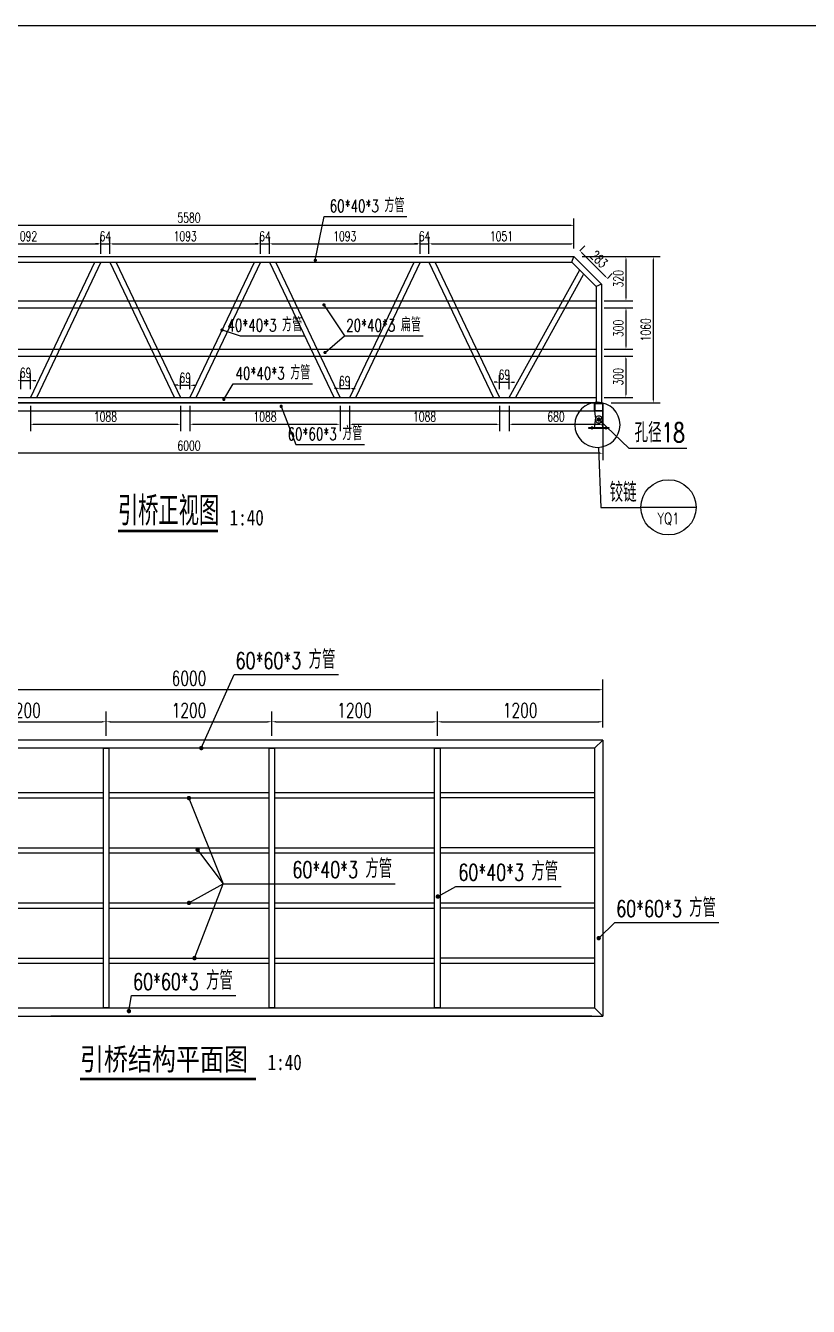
# Model space of a CAD drawing. Header units: millimetres. Extents: x -1003406 to 3312184, y 81337 to 716393.
# Drawn here: x 1119697 to 1125369, y 439920 to 449201 of the extents above; entities that cross this region are included whole.
import ezdxf
from ezdxf.enums import TextEntityAlignment as Align

# ---------------------------------------------------------------- set-up
doc = ezdxf.new("R2010")
doc.units = ezdxf.units.MM
doc.header["$LTSCALE"] = 10
doc.linetypes.add('CENTER2', pattern=[28.575, 19.05, -3.175, 3.175, -3.175])
doc.layers.get('0').update_dxf_attribs({"linetype": 'CONTINUOUS'})
doc.layers.get('Defpoints').update_dxf_attribs({"linetype": 'CONTINUOUS'})
for name, color, linetype in [('DIM_IDEN', 3, 'CONTINUOUS'), ('DIM_LEAD', 3, 'CONTINUOUS'), ('DIM_SYMB', 3, 'CONTINUOUS'), ('PKNG-SIGN', 7, 'CONTINUOUS'), ('PUB_TEXT', 7, 'CONTINUOUS')]:
    doc.layers.add(name, color=color, linetype=linetype)
doc.styles.add('-宋体', font='', dxfattribs={"width": 0.8})
doc.styles.add('_TCH_DIM', font='SIMPLEX', dxfattribs={"bigfont": 'GBCBIG'})
doc.styles.add('_TCH_LABEL', font='COMPLEX', dxfattribs={"bigfont": 'GBCBIG'})
doc.styles.get("Standard").update_dxf_attribs({"font": 'simplex.shx', "width": 0.7, "bigfont": 'hztxt.shx'})
doc.styles.add('STANDARD_T3', font='simplex.shx', dxfattribs={"width": 0.7, "bigfont": 'gbcbig.shx'})
doc.styles.get('-宋体').set_extended_font_data('SimSun')
doc.dimstyles.new('W&&20', dxfattribs={"dimtxt": 70, "dimasz": 20, "dimexe": 50, "dimexo": 60, "dimgap": 20, "dimtad": 1, "dimdec": 0, "dimzin": 0, "dimdsep": 46, "dimtxsty": 'STANDARD_T3', "dimcen": 0.09, "dimclrd": 1, "dimclre": 1, "dimclrt": 7, "dimazin": 2, "dimtfac": 1, "dimtdec": 0, "dimtix": 1, "dimtmove": 2, "dimatfit": 3, "dimfxl": 100, "dimtolj": 1, "dimtzin": 0, "dimarcsym": 0})
doc.dimstyles.new('W&&30', dxfattribs={"dimtxt": 105, "dimasz": 30, "dimexe": 75, "dimexo": 90, "dimgap": 30, "dimtad": 1, "dimdec": 0, "dimzin": 0, "dimdsep": 46, "dimtxsty": 'STANDARD_T3', "dimcen": 0.09, "dimclrd": 1, "dimclre": 1, "dimclrt": 7, "dimazin": 2, "dimtfac": 1, "dimtdec": 0, "dimtix": 1, "dimtmove": 2, "dimatfit": 3, "dimfxl": 100, "dimtolj": 1, "dimtzin": 0, "dimarcsym": 0})

# ---------------------------------------------------------------- blocks, each defined once
blk = doc.blocks.new('*D126')
at = {"color": 1, "lineweight": -2, "transparency": 16777216}
for p, q in [((1117880.5, 444114), (1117880.5, 444463.3)), ((1123880.5, 444114), (1123880.5, 444463.3)), ((1123850.5, 444388.3), (1117910.5, 444388.3))]:
    blk.add_line(p, q, dxfattribs=at)
at = {"color": 1, "transparency": 16777216}
for points in [[(1117910.5, 444393.3), (1117910.5, 444383.3), (1117880.5, 444388.3)], [(1123850.5, 444393.3), (1123850.5, 444383.3), (1123880.5, 444388.3)]]:
    blk.add_solid(points, dxfattribs=at)
at = {"layer": 'Defpoints', "color": 0, "transparency": 16777216}
for p in [(1117880.5, 444388.3), (1117880.5, 444024), (1123880.5, 444024)]:
    blk.add_point(p, dxfattribs=at)
at = {"color": 7, "transparency": 16777216, "insert": (1120880.5, 444470.8), "char_height": 105, "attachment_point": 5, "style": 'STANDARD_T3'}
blk.add_mtext('\\A1;6000', dxfattribs=at)
blk = doc.blocks.new('*U35')
blk.add_lwpolyline([(-20, 940), (20, 940), (20, -940), (-20, -940)], close=True)
blk = doc.blocks.new('*U36')
at = {"color": 0, "linetype": 'ByBlock', "lineweight": -2, "transparency": 16777216}
for p in [(0, 0), (1200, 0), (2400, 0), (3600, 0)]:
    blk.add_blockref('*U35', p, dxfattribs=at)
blk = doc.blocks.new('*D102')
at = {"color": 1, "lineweight": -2, "transparency": 16777216}
for p, q in [((1123712.9, 447568.9), (1123748.5, 447604.6)), ((1123899, 447383.4), (1123727.3, 447555.1)), ((1123912.9, 447368.9), (1123948.5, 447404.6))]:
    blk.add_line(p, q, dxfattribs=at)
at = {"color": 1, "transparency": 16777216}
for points in [[(1123729.7, 447557.4), (1123725, 447552.7), (1123713.2, 447569.2)], [(1123901.4, 447385.7), (1123896.7, 447381), (1123913.2, 447369.2)]]:
    blk.add_solid(points, dxfattribs=at)
at = {"layer": 'Defpoints', "color": 0, "transparency": 16777216}
for p in [(1123670.5, 447526.5), (1123713.2, 447569.2), (1123870.5, 447326.5)]:
    blk.add_point(p, dxfattribs=at)
at = {"color": 7, "transparency": 16777216, "insert": (1123852.1, 447508.1), "char_height": 70, "attachment_point": 5, "rotation": 315, "style": 'STANDARD_T3'}
blk.add_mtext('\\A1;283', dxfattribs=at)
blk = doc.blocks.new('*D54')
at = {"color": 1, "lineweight": -2, "transparency": 16777216}
for p, q in [((1118090.5, 447586.5), (1118090.5, 447803.5)), ((1123670.5, 447586.5), (1123670.5, 447803.5)), ((1118110.5, 447753.5), (1123650.5, 447753.5))]:
    blk.add_line(p, q, dxfattribs=at)
at = {"color": 1, "transparency": 16777216}
for points in [[(1118110.5, 447756.8), (1118110.5, 447750.2), (1118090.5, 447753.5)], [(1123650.5, 447756.8), (1123650.5, 447750.2), (1123670.5, 447753.5)]]:
    blk.add_solid(points, dxfattribs=at)
at = {"layer": 'Defpoints', "color": 0, "transparency": 16777216}
for p in [(1123670.5, 447753.5), (1118090.5, 447526.5), (1123670.5, 447526.5)]:
    blk.add_point(p, dxfattribs=at)
at = {"color": 7, "transparency": 16777216, "insert": (1120880.5, 447808.5), "char_height": 70, "attachment_point": 5, "style": 'STANDARD_T3'}
blk.add_mtext('\\A1;5580', dxfattribs=at)
blk = doc.blocks.new('*D57')
at = {"color": 1, "lineweight": -2, "transparency": 16777216}
for p, q in [((1123730.5, 447526.5), (1124097.3, 447526.5)), ((1124047.3, 447506.5), (1124047.3, 447226.5)), ((1123890.5, 447206.5), (1124097.3, 447206.5))]:
    blk.add_line(p, q, dxfattribs=at)
at = {"color": 1, "transparency": 16777216}
for points in [[(1124044, 447506.5), (1124050.7, 447506.5), (1124047.3, 447526.5)], [(1124044, 447226.5), (1124050.7, 447226.5), (1124047.3, 447206.5)]]:
    blk.add_solid(points, dxfattribs=at)
at = {"layer": 'Defpoints', "color": 0, "transparency": 16777216}
for p in [(1123670.5, 447526.5), (1123830.5, 447206.5), (1124047.3, 447206.5)]:
    blk.add_point(p, dxfattribs=at)
at = {"color": 7, "transparency": 16777216, "insert": (1123992.3, 447366.5), "char_height": 70, "attachment_point": 5, "rotation": 90, "style": 'STANDARD_T3'}
blk.add_mtext('\\A1;320', dxfattribs=at)
blk = doc.blocks.new('*D58')
at = {"color": 1, "lineweight": -2, "transparency": 16777216}
for p, q in [((1123890.5, 447156.5), (1124097.3, 447156.5)), ((1124047.3, 447136.5), (1124047.3, 446876.5)), ((1123890.5, 446856.5), (1124097.3, 446856.5))]:
    blk.add_line(p, q, dxfattribs=at)
at = {"color": 1, "transparency": 16777216}
for points in [[(1124044, 447136.5), (1124050.7, 447136.5), (1124047.3, 447156.5)], [(1124044, 446876.5), (1124050.7, 446876.5), (1124047.3, 446856.5)]]:
    blk.add_solid(points, dxfattribs=at)
at = {"layer": 'Defpoints', "color": 0, "transparency": 16777216}
for p in [(1123830.5, 447156.5), (1123830.5, 446856.5), (1124047.3, 446856.5)]:
    blk.add_point(p, dxfattribs=at)
at = {"color": 7, "transparency": 16777216, "insert": (1123992.3, 447006.5), "char_height": 70, "attachment_point": 5, "rotation": 90, "style": 'STANDARD_T3'}
blk.add_mtext('\\A1;300', dxfattribs=at)
blk = doc.blocks.new('*D59')
at = {"color": 1, "lineweight": -2, "transparency": 16777216}
for p, q in [((1123890.5, 446806.5), (1124096.5, 446806.5)), ((1124046.5, 446786.5), (1124046.5, 446526.5)), ((1123890.5, 446506.5), (1124096.5, 446506.5))]:
    blk.add_line(p, q, dxfattribs=at)
at = {"color": 1, "transparency": 16777216}
for points in [[(1124043.2, 446786.5), (1124049.8, 446786.5), (1124046.5, 446806.5)], [(1124043.2, 446526.5), (1124049.8, 446526.5), (1124046.5, 446506.5)]]:
    blk.add_solid(points, dxfattribs=at)
at = {"layer": 'Defpoints', "color": 0, "transparency": 16777216}
for p in [(1123830.5, 446806.5), (1123830.5, 446506.5), (1124046.5, 446506.5)]:
    blk.add_point(p, dxfattribs=at)
at = {"color": 7, "transparency": 16777216, "insert": (1123991.5, 446656.5), "char_height": 70, "attachment_point": 5, "rotation": 90, "style": 'STANDARD_T3'}
blk.add_mtext('\\A1;300', dxfattribs=at)
blk = doc.blocks.new('*D103')
at = {"color": 1, "lineweight": -2, "transparency": 16777216}
for p, q in [((1117880.5, 446406.5), (1117880.5, 446051.8)), ((1123880.5, 446406.5), (1123880.5, 446051.8)), ((1123860.5, 446101.8), (1117900.5, 446101.8))]:
    blk.add_line(p, q, dxfattribs=at)
at = {"color": 1, "transparency": 16777216}
for points in [[(1117900.5, 446105.1), (1117900.5, 446098.5), (1117880.5, 446101.8)], [(1123860.5, 446105.1), (1123860.5, 446098.5), (1123880.5, 446101.8)]]:
    blk.add_solid(points, dxfattribs=at)
at = {"layer": 'Defpoints', "color": 0, "transparency": 16777216}
for p in [(1117880.5, 446466.5), (1123880.5, 446466.5), (1117880.5, 446101.8)]:
    blk.add_point(p, dxfattribs=at)
at = {"color": 7, "transparency": 16777216, "insert": (1120880.5, 446156.8), "char_height": 70, "attachment_point": 5, "style": 'STANDARD_T3'}
blk.add_mtext('\\A1;6000', dxfattribs=at)
blk = doc.blocks.new('*D105')
at = {"color": 1, "lineweight": -2, "transparency": 16777216}
for p, q in [((1124001.4, 447526.5), (1124296, 447526.5)), ((1124246, 446486.5), (1124246, 447506.5)), ((1123940.5, 446466.5), (1124296, 446466.5))]:
    blk.add_line(p, q, dxfattribs=at)
at = {"color": 1, "transparency": 16777216}
for points in [[(1124242.7, 447506.5), (1124249.4, 447506.5), (1124246, 447526.5)], [(1124242.7, 446486.5), (1124249.4, 446486.5), (1124246, 446466.5)]]:
    blk.add_solid(points, dxfattribs=at)
at = {"layer": 'Defpoints', "color": 0, "transparency": 16777216}
for p in [(1123941.4, 447526.5), (1124246, 447526.5), (1123880.5, 446466.5)]:
    blk.add_point(p, dxfattribs=at)
at = {"color": 7, "transparency": 16777216, "insert": (1124191, 446996.5), "char_height": 70, "attachment_point": 5, "rotation": 90, "style": 'STANDARD_T3'}
blk.add_mtext('\\A1;1060', dxfattribs=at)
blk = doc.blocks.new('*D89')
at = {"color": 1, "lineweight": -2, "transparency": 16777216}
for p, q in [((1123200.4, 446446.5), (1123200.4, 446261.9)), ((1123220.4, 446311.9), (1123860.5, 446311.9)), ((1123880.5, 446346.5), (1123880.5, 446261.9))]:
    blk.add_line(p, q, dxfattribs=at)
at = {"color": 1, "transparency": 16777216}
for points in [[(1123220.4, 446315.3), (1123220.4, 446308.6), (1123200.4, 446311.9)], [(1123860.5, 446315.3), (1123860.5, 446308.6), (1123880.5, 446311.9)]]:
    blk.add_solid(points, dxfattribs=at)
at = {"layer": 'Defpoints', "color": 0, "transparency": 16777216}
for p in [(1123200.4, 446506.5), (1123880.5, 446406.5), (1123880.5, 446311.9)]:
    blk.add_point(p, dxfattribs=at)
at = {"color": 7, "transparency": 16777216, "insert": (1123540.5, 446366.9), "char_height": 70, "attachment_point": 5, "style": 'STANDARD_T3'}
blk.add_mtext('\\A1;680', dxfattribs=at)
blk = doc.blocks.new('*D43')
at = {"color": 1, "lineweight": -2, "transparency": 16777216}
for p, q in [((1119662.2, 446566.5), (1119662.2, 446680)), ((1119730.9, 446566.5), (1119730.9, 446680)), ((1119642.2, 446630), (1119622.2, 446630)), ((1119662.2, 446630), (1119730.9, 446630)), ((1119750.9, 446630), (1119770.9, 446630))]:
    blk.add_line(p, q, dxfattribs=at)
at = {"color": 1, "transparency": 16777216}
for points in [[(1119642.2, 446633.3), (1119642.2, 446626.6), (1119662.2, 446630)], [(1119750.9, 446633.3), (1119750.9, 446626.6), (1119730.9, 446630)]]:
    blk.add_solid(points, dxfattribs=at)
at = {"layer": 'Defpoints', "color": 0, "transparency": 16777216}
for p in [(1119730.9, 446630), (1119662.2, 446506.5), (1119730.9, 446506.5)]:
    blk.add_point(p, dxfattribs=at)
at = {"color": 7, "transparency": 16777216, "insert": (1119696.5, 446685), "char_height": 70, "attachment_point": 5, "style": 'STANDARD_T3'}
blk.add_mtext('\\A1;69', dxfattribs=at)
blk = doc.blocks.new('*D44')
at = {"color": 1, "lineweight": -2, "transparency": 16777216}
for p, q in [((1119730.9, 446446.5), (1119730.9, 446261.9)), ((1120818.7, 446446.5), (1120818.7, 446261.9)), ((1119750.9, 446311.9), (1120798.7, 446311.9))]:
    blk.add_line(p, q, dxfattribs=at)
at = {"color": 1, "transparency": 16777216}
for points in [[(1119750.9, 446315.3), (1119750.9, 446308.6), (1119730.9, 446311.9)], [(1120798.7, 446315.3), (1120798.7, 446308.6), (1120818.7, 446311.9)]]:
    blk.add_solid(points, dxfattribs=at)
at = {"layer": 'Defpoints', "color": 0, "transparency": 16777216}
for p in [(1119730.9, 446506.5), (1120818.7, 446506.5), (1120818.7, 446311.9)]:
    blk.add_point(p, dxfattribs=at)
at = {"color": 7, "transparency": 16777216, "insert": (1120274.8, 446366.9), "char_height": 70, "attachment_point": 5, "style": 'STANDARD_T3'}
blk.add_mtext('\\A1;1088', dxfattribs=at)
blk = doc.blocks.new('*D45')
at = {"color": 1, "lineweight": -2, "transparency": 16777216}
for p, q in [((1120798.7, 446594.2), (1120778.7, 446594.2)), ((1120818.7, 446566.5), (1120818.7, 446644.2)), ((1120818.7, 446594.2), (1120887.3, 446594.2)), ((1120887.3, 446566.5), (1120887.3, 446644.2)), ((1120907.3, 446594.2), (1120927.3, 446594.2))]:
    blk.add_line(p, q, dxfattribs=at)
at = {"color": 1, "transparency": 16777216}
for points in [[(1120798.7, 446597.6), (1120798.7, 446590.9), (1120818.7, 446594.2)], [(1120907.3, 446597.6), (1120907.3, 446590.9), (1120887.3, 446594.2)]]:
    blk.add_solid(points, dxfattribs=at)
at = {"layer": 'Defpoints', "color": 0, "transparency": 16777216}
for p in [(1120887.3, 446594.2), (1120818.7, 446506.5), (1120887.3, 446506.5)]:
    blk.add_point(p, dxfattribs=at)
at = {"color": 7, "transparency": 16777216, "insert": (1120853, 446649.2), "char_height": 70, "attachment_point": 5, "style": 'STANDARD_T3'}
blk.add_mtext('\\A1;69', dxfattribs=at)
blk = doc.blocks.new('*D46')
at = {"color": 1, "lineweight": -2, "transparency": 16777216}
for p, q in [((1120887.3, 446446.5), (1120887.3, 446261.9)), ((1121975.1, 446446.5), (1121975.1, 446261.9)), ((1120907.3, 446311.9), (1121955.1, 446311.9))]:
    blk.add_line(p, q, dxfattribs=at)
at = {"color": 1, "transparency": 16777216}
for points in [[(1120907.3, 446315.3), (1120907.3, 446308.6), (1120887.3, 446311.9)], [(1121955.1, 446315.3), (1121955.1, 446308.6), (1121975.1, 446311.9)]]:
    blk.add_solid(points, dxfattribs=at)
at = {"layer": 'Defpoints', "color": 0, "transparency": 16777216}
for p in [(1120887.3, 446506.5), (1121975.1, 446506.5), (1121975.1, 446311.9)]:
    blk.add_point(p, dxfattribs=at)
at = {"color": 7, "transparency": 16777216, "insert": (1121431.2, 446366.9), "char_height": 70, "attachment_point": 5, "style": 'STANDARD_T3'}
blk.add_mtext('\\A1;1088', dxfattribs=at)
blk = doc.blocks.new('*D47')
at = {"color": 1, "lineweight": -2, "transparency": 16777216}
for p, q in [((1121975.1, 446566.5), (1121975.1, 446620)), ((1122043.8, 446566.5), (1122043.8, 446620)), ((1121955.1, 446570), (1121935.1, 446570)), ((1121975.1, 446570), (1122043.8, 446570)), ((1122063.8, 446570), (1122083.8, 446570))]:
    blk.add_line(p, q, dxfattribs=at)
at = {"color": 1, "transparency": 16777216}
for points in [[(1121955.1, 446573.4), (1121955.1, 446566.7), (1121975.1, 446570)], [(1122063.8, 446573.4), (1122063.8, 446566.7), (1122043.8, 446570)]]:
    blk.add_solid(points, dxfattribs=at)
at = {"layer": 'Defpoints', "color": 0, "transparency": 16777216}
for p in [(1121975.1, 446506.5), (1122043.8, 446570), (1122043.8, 446506.5)]:
    blk.add_point(p, dxfattribs=at)
at = {"color": 7, "transparency": 16777216, "insert": (1122009.4, 446625), "char_height": 70, "attachment_point": 5, "style": 'STANDARD_T3'}
blk.add_mtext('\\A1;69', dxfattribs=at)
blk = doc.blocks.new('*D48')
at = {"color": 1, "lineweight": -2, "transparency": 16777216}
for p, q in [((1122043.8, 446446.5), (1122043.8, 446261.9)), ((1123131.6, 446446.5), (1123131.6, 446261.9)), ((1122063.8, 446311.9), (1123111.6, 446311.9))]:
    blk.add_line(p, q, dxfattribs=at)
at = {"color": 1, "transparency": 16777216}
for points in [[(1122063.8, 446315.3), (1122063.8, 446308.6), (1122043.8, 446311.9)], [(1123111.6, 446315.3), (1123111.6, 446308.6), (1123131.6, 446311.9)]]:
    blk.add_solid(points, dxfattribs=at)
at = {"layer": 'Defpoints', "color": 0, "transparency": 16777216}
for p in [(1122043.8, 446506.5), (1123131.6, 446506.5), (1123131.6, 446311.9)]:
    blk.add_point(p, dxfattribs=at)
at = {"color": 7, "transparency": 16777216, "insert": (1122587.7, 446366.9), "char_height": 70, "attachment_point": 5, "style": 'STANDARD_T3'}
blk.add_mtext('\\A1;1088', dxfattribs=at)
blk = doc.blocks.new('*D49')
at = {"color": 1, "lineweight": -2, "transparency": 16777216}
for p, q in [((1123111.6, 446616.8), (1123091.6, 446616.8)), ((1123131.6, 446566.5), (1123131.6, 446666.8)), ((1123131.6, 446616.8), (1123200.4, 446616.8)), ((1123200.4, 446566.5), (1123200.4, 446666.8)), ((1123220.4, 446616.8), (1123240.4, 446616.8))]:
    blk.add_line(p, q, dxfattribs=at)
at = {"color": 1, "transparency": 16777216}
for points in [[(1123111.6, 446620.1), (1123111.6, 446613.5), (1123131.6, 446616.8)], [(1123220.4, 446620.1), (1123220.4, 446613.5), (1123200.4, 446616.8)]]:
    blk.add_solid(points, dxfattribs=at)
at = {"layer": 'Defpoints', "color": 0, "transparency": 16777216}
for p in [(1123200.4, 446616.8), (1123131.6, 446506.5), (1123200.4, 446506.5)]:
    blk.add_point(p, dxfattribs=at)
at = {"color": 7, "transparency": 16777216, "insert": (1123166, 446671.8), "char_height": 70, "attachment_point": 5, "style": 'STANDARD_T3'}
blk.add_mtext('\\A1;69', dxfattribs=at)
blk = doc.blocks.new('*D51')
at = {"color": 1, "lineweight": -2, "transparency": 16777216}
for p, q in [((1119150.3, 447546.3), (1119150.3, 447669.3)), ((1119170.3, 447619.3), (1120222.8, 447619.3)), ((1120242.8, 447546.5), (1120242.8, 447669.3))]:
    blk.add_line(p, q, dxfattribs=at)
at = {"color": 1, "transparency": 16777216}
for points in [[(1119170.3, 447622.6), (1119170.3, 447616), (1119150.3, 447619.3)], [(1120222.8, 447622.6), (1120222.8, 447616), (1120242.8, 447619.3)]]:
    blk.add_solid(points, dxfattribs=at)
at = {"layer": 'Defpoints', "color": 0, "transparency": 16777216}
for p in [(1120242.8, 447619.3), (1119150.3, 447486.3), (1120242.8, 447486.5)]:
    blk.add_point(p, dxfattribs=at)
at = {"color": 7, "transparency": 16777216, "insert": (1119696.6, 447674.3), "char_height": 70, "attachment_point": 5, "style": 'STANDARD_T3'}
blk.add_mtext('\\A1;1092', dxfattribs=at)
blk = doc.blocks.new('*D52')
at = {"color": 1, "lineweight": -2, "transparency": 16777216}
for p, q in [((1120306.7, 447546.5), (1120306.7, 447669.3)), ((1120326.7, 447619.3), (1121379.3, 447619.3)), ((1121399.3, 447546.5), (1121399.3, 447669.3))]:
    blk.add_line(p, q, dxfattribs=at)
at = {"color": 1, "transparency": 16777216}
for points in [[(1120326.7, 447622.6), (1120326.7, 447616), (1120306.7, 447619.3)], [(1121379.3, 447622.6), (1121379.3, 447616), (1121399.3, 447619.3)]]:
    blk.add_solid(points, dxfattribs=at)
at = {"layer": 'Defpoints', "color": 0, "transparency": 16777216}
for p in [(1121399.3, 447619.3), (1120306.7, 447486.5), (1121399.3, 447486.5)]:
    blk.add_point(p, dxfattribs=at)
at = {"color": 7, "transparency": 16777216, "insert": (1120853, 447674.3), "char_height": 70, "attachment_point": 5, "style": 'STANDARD_T3'}
blk.add_mtext('\\A1;1093', dxfattribs=at)
blk = doc.blocks.new('*D91')
at = {"color": 1, "lineweight": -2, "transparency": 16777216}
for p, q in [((1120222.8, 447619.3), (1120202.8, 447619.3)), ((1120242.8, 447546.5), (1120242.8, 447669.3)), ((1120242.8, 447619.3), (1120306.7, 447619.3)), ((1120306.7, 447546.5), (1120306.7, 447669.3)), ((1120326.7, 447619.3), (1120346.7, 447619.3))]:
    blk.add_line(p, q, dxfattribs=at)
at = {"color": 1, "transparency": 16777216}
for points in [[(1120222.8, 447622.6), (1120222.8, 447616), (1120242.8, 447619.3)], [(1120326.7, 447622.6), (1120326.7, 447616), (1120306.7, 447619.3)]]:
    blk.add_solid(points, dxfattribs=at)
at = {"layer": 'Defpoints', "color": 0, "transparency": 16777216}
for p in [(1120306.7, 447619.3), (1120242.8, 447486.5), (1120306.7, 447486.5)]:
    blk.add_point(p, dxfattribs=at)
at = {"color": 7, "transparency": 16777216, "insert": (1120274.8, 447674.3), "char_height": 70, "attachment_point": 5, "style": 'STANDARD_T3'}
blk.add_mtext('\\A1;64', dxfattribs=at)
blk = doc.blocks.new('*D92')
at = {"color": 1, "lineweight": -2, "transparency": 16777216}
for p, q in [((1121379.3, 447619.3), (1121359.3, 447619.3)), ((1121399.3, 447546.5), (1121399.3, 447669.3)), ((1121399.3, 447619.3), (1121463.2, 447619.3)), ((1121463.2, 447546.5), (1121463.2, 447669.3)), ((1121483.2, 447619.3), (1121503.2, 447619.3))]:
    blk.add_line(p, q, dxfattribs=at)
at = {"color": 1, "transparency": 16777216}
for points in [[(1121379.3, 447622.6), (1121379.3, 447616), (1121399.3, 447619.3)], [(1121483.2, 447622.6), (1121483.2, 447616), (1121463.2, 447619.3)]]:
    blk.add_solid(points, dxfattribs=at)
at = {"layer": 'Defpoints', "color": 0, "transparency": 16777216}
for p in [(1121463.2, 447619.3), (1121399.3, 447486.5), (1121463.2, 447486.5)]:
    blk.add_point(p, dxfattribs=at)
at = {"color": 7, "transparency": 16777216, "insert": (1121431.2, 447674.3), "char_height": 70, "attachment_point": 5, "style": 'STANDARD_T3'}
blk.add_mtext('\\A1;64', dxfattribs=at)
blk = doc.blocks.new('*D93')
at = {"color": 1, "lineweight": -2, "transparency": 16777216}
for p, q in [((1121463.2, 447546.5), (1121463.2, 447669.3)), ((1121483.2, 447619.3), (1122535.7, 447619.3)), ((1122555.7, 447546.5), (1122555.7, 447669.3))]:
    blk.add_line(p, q, dxfattribs=at)
at = {"color": 1, "transparency": 16777216}
for points in [[(1121483.2, 447622.6), (1121483.2, 447616), (1121463.2, 447619.3)], [(1122535.7, 447622.6), (1122535.7, 447616), (1122555.7, 447619.3)]]:
    blk.add_solid(points, dxfattribs=at)
at = {"layer": 'Defpoints', "color": 0, "transparency": 16777216}
for p in [(1122555.7, 447619.3), (1121463.2, 447486.5), (1122555.7, 447486.5)]:
    blk.add_point(p, dxfattribs=at)
at = {"color": 7, "transparency": 16777216, "insert": (1122009.4, 447674.3), "char_height": 70, "attachment_point": 5, "style": 'STANDARD_T3'}
blk.add_mtext('\\A1;1093', dxfattribs=at)
blk = doc.blocks.new('*D94')
at = {"color": 1, "lineweight": -2, "transparency": 16777216}
for p, q in [((1122535.7, 447619.3), (1122515.7, 447619.3)), ((1122555.7, 447546.5), (1122555.7, 447669.3)), ((1122555.7, 447619.3), (1122619.6, 447619.3)), ((1122619.6, 447546.5), (1122619.6, 447669.3)), ((1122639.6, 447619.3), (1122659.6, 447619.3))]:
    blk.add_line(p, q, dxfattribs=at)
at = {"color": 1, "transparency": 16777216}
for points in [[(1122535.7, 447622.6), (1122535.7, 447616), (1122555.7, 447619.3)], [(1122639.6, 447622.6), (1122639.6, 447616), (1122619.6, 447619.3)]]:
    blk.add_solid(points, dxfattribs=at)
at = {"layer": 'Defpoints', "color": 0, "transparency": 16777216}
for p in [(1122619.6, 447619.3), (1122555.7, 447486.5), (1122619.6, 447486.5)]:
    blk.add_point(p, dxfattribs=at)
at = {"color": 7, "transparency": 16777216, "insert": (1122587.7, 447674.3), "char_height": 70, "attachment_point": 5, "style": 'STANDARD_T3'}
blk.add_mtext('\\A1;64', dxfattribs=at)
blk = doc.blocks.new('*D95')
at = {"color": 1, "lineweight": -2, "transparency": 16777216}
for p, q in [((1122619.6, 447546.5), (1122619.6, 447669.3)), ((1122639.6, 447619.3), (1123650.5, 447619.3)), ((1123670.5, 447586.5), (1123670.5, 447669.3))]:
    blk.add_line(p, q, dxfattribs=at)
at = {"color": 1, "transparency": 16777216}
for points in [[(1122639.6, 447622.6), (1122639.6, 447616), (1122619.6, 447619.3)], [(1123650.5, 447622.6), (1123650.5, 447616), (1123670.5, 447619.3)]]:
    blk.add_solid(points, dxfattribs=at)
at = {"layer": 'Defpoints', "color": 0, "transparency": 16777216}
for p in [(1123670.5, 447619.3), (1123670.5, 447526.5), (1122619.6, 447486.5)]:
    blk.add_point(p, dxfattribs=at)
at = {"color": 7, "transparency": 16777216, "insert": (1123145.1, 447674.3), "char_height": 70, "attachment_point": 5, "style": 'STANDARD_T3'}
blk.add_mtext('\\A1;1051', dxfattribs=at)
blk = doc.blocks.new('*U39')
for points in [[(-1820, -19.8), (-2940, -19.8), (-2940, 20.2), (-1820, 20.2)], [(-1780, 19.5), (-620, 19.5)], [(-580, 19.5), (580, 19.5)], [(620, 19.5), (1780, 19.5)], [(1820, 20.5), (2940, 20.5), (2940, -19.5), (1820, -19.5)], [(-620, -20.5), (-1780, -20.5)], [(580, -20.5), (-580, -20.5)], [(1780, -20.5), (620, -20.5)]]:
    blk.add_lwpolyline(points)
blk = doc.blocks.new('*U40')
at = {"layer": 'PKNG-SIGN', "color": 0, "linetype": 'ByBlock', "lineweight": -2, "transparency": 16777216}
for p in [(0, 1200), (0, 800), (0, 400), (0, 0)]:
    blk.add_blockref('*U39', p, dxfattribs=at)
blk = doc.blocks.new('*D686')
at = {"color": 1, "lineweight": -2, "transparency": 16777216}
for p, q in [((1119080.5, 444054), (1119080.5, 444231.2)), ((1120280.5, 444054), (1120280.5, 444231.2)), ((1119110.5, 444156.2), (1120250.5, 444156.2))]:
    blk.add_line(p, q, dxfattribs=at)
at = {"color": 1, "transparency": 16777216}
for points in [[(1119110.5, 444161.2), (1119110.5, 444151.2), (1119080.5, 444156.2)], [(1120250.5, 444161.2), (1120250.5, 444151.2), (1120280.5, 444156.2)]]:
    blk.add_solid(points, dxfattribs=at)
at = {"layer": 'Defpoints', "color": 0, "transparency": 16777216}
for p in [(1120280.5, 444156.2), (1119080.5, 443964), (1120280.5, 443964)]:
    blk.add_point(p, dxfattribs=at)
at = {"color": 7, "transparency": 16777216, "insert": (1119680.5, 444238.7), "char_height": 105, "attachment_point": 5, "style": 'STANDARD_T3'}
blk.add_mtext('\\A1;1200', dxfattribs=at)
blk = doc.blocks.new('*D687')
at = {"color": 1, "lineweight": -2, "transparency": 16777216}
for p, q in [((1120280.5, 444054), (1120280.5, 444231.2)), ((1121480.5, 444054), (1121480.5, 444231.2)), ((1120310.5, 444156.2), (1121450.5, 444156.2))]:
    blk.add_line(p, q, dxfattribs=at)
at = {"color": 1, "transparency": 16777216}
for points in [[(1120310.5, 444161.2), (1120310.5, 444151.2), (1120280.5, 444156.2)], [(1121450.5, 444161.2), (1121450.5, 444151.2), (1121480.5, 444156.2)]]:
    blk.add_solid(points, dxfattribs=at)
at = {"layer": 'Defpoints', "color": 0, "transparency": 16777216}
for p in [(1121480.5, 444156.2), (1120280.5, 443964), (1121480.5, 443964)]:
    blk.add_point(p, dxfattribs=at)
at = {"color": 7, "transparency": 16777216, "insert": (1120880.5, 444238.7), "char_height": 105, "attachment_point": 5, "style": 'STANDARD_T3'}
blk.add_mtext('\\A1;1200', dxfattribs=at)
blk = doc.blocks.new('*D688')
at = {"color": 1, "lineweight": -2, "transparency": 16777216}
for p, q in [((1121480.5, 444054), (1121480.5, 444231.2)), ((1122680.5, 444054), (1122680.5, 444231.2)), ((1121510.5, 444156.2), (1122650.5, 444156.2))]:
    blk.add_line(p, q, dxfattribs=at)
at = {"color": 1, "transparency": 16777216}
for points in [[(1121510.5, 444161.2), (1121510.5, 444151.2), (1121480.5, 444156.2)], [(1122650.5, 444161.2), (1122650.5, 444151.2), (1122680.5, 444156.2)]]:
    blk.add_solid(points, dxfattribs=at)
at = {"layer": 'Defpoints', "color": 0, "transparency": 16777216}
for p in [(1122680.5, 444156.2), (1121480.5, 443964), (1122680.5, 443964)]:
    blk.add_point(p, dxfattribs=at)
at = {"color": 7, "transparency": 16777216, "insert": (1122080.5, 444238.7), "char_height": 105, "attachment_point": 5, "style": 'STANDARD_T3'}
blk.add_mtext('\\A1;1200', dxfattribs=at)
blk = doc.blocks.new('*D689')
at = {"color": 1, "lineweight": -2, "transparency": 16777216}
for p, q in [((1122680.5, 444054), (1122680.5, 444231.2)), ((1123880.5, 444114), (1123880.5, 444231.2)), ((1122710.5, 444156.2), (1123850.5, 444156.2))]:
    blk.add_line(p, q, dxfattribs=at)
at = {"color": 1, "transparency": 16777216}
for points in [[(1122710.5, 444161.2), (1122710.5, 444151.2), (1122680.5, 444156.2)], [(1123850.5, 444161.2), (1123850.5, 444151.2), (1123880.5, 444156.2)]]:
    blk.add_solid(points, dxfattribs=at)
at = {"layer": 'Defpoints', "color": 0, "transparency": 16777216}
for p in [(1123880.5, 444156.2), (1123880.5, 444024), (1122680.5, 443964)]:
    blk.add_point(p, dxfattribs=at)
at = {"color": 7, "transparency": 16777216, "insert": (1123280.5, 444238.7), "char_height": 105, "attachment_point": 5, "style": 'STANDARD_T3'}
blk.add_mtext('\\A1;1200', dxfattribs=at)

msp = doc.modelspace()

# ---------------------------------------------------------------- linework, layer by layer
at = {"color": 4}
for p, q in [((1123653.9, 447486.5), (1123670.5, 447526.5)), ((1123870.5, 447326.5), (1123830.5, 447309.9))]:
    msp.add_line(p, q, dxfattribs=at)
at = {"color": 0}
for p, q in [((1120196.8, 447484.4), (1119730.9, 446506.5)), ((1120242.8, 447486.5), (1119776.9, 446508.7)), ((1120306.7, 447486.5), (1120772.6, 446508.7)), ((1120352.7, 447484.4), (1120818.7, 446506.5)), ((1121353.2, 447484.4), (1120887.3, 446506.5)), ((1121399.3, 447486.5), (1120933.3, 446508.7)), ((1121463.2, 447486.5), (1121929.1, 446508.7)), ((1121509.2, 447484.4), (1121976.1, 446504.4)), ((1122509.7, 447484.4), (1122042.8, 446504.4)), ((1122555.7, 447486.5), (1122089.8, 446508.7)), ((1122619.6, 447486.5), (1123085.6, 446508.7)), ((1122665.7, 447484.4), (1123131.6, 446506.5)), ((1123200.4, 446506.5), (1123712.4, 447429.9)), ((1123248.5, 446508.9), (1123740.1, 447398.3)), ((1117930.5, 447206.5), (1123830.5, 447206.5)), ((1117930.5, 447156.5), (1123830.5, 447156.5)), ((1117930.5, 446856.5), (1123830.5, 446856.5)), ((1117930.5, 446806.5), (1123830.5, 446806.5))]:
    msp.add_line(p, q, dxfattribs=at)
at = {"color": 3}
for p, q in [((1117880.5, 446466.5), (1123825.5, 446466.5)), ((1123880.5, 446386.5), (1123880.5, 446466.5)), ((1123880.5, 446386.5), (1123880.5, 446437.5)), ((1123880.5, 444024), (1117880.5, 444024)), ((1123820.5, 443964), (1123880.5, 444024)), ((1123880.5, 444024), (1123880.5, 442024)), ((1123820.5, 443964), (1117940.5, 443964)), ((1123820.5, 443964), (1123820.5, 442084)), ((1117940.5, 442084), (1123820.5, 442084)), ((1123820.5, 442084), (1123880.5, 442024)), ((1117880.5, 442024), (1123880.5, 442024)), ((1123800.5, 442024), (1119880.5, 442024))]:
    msp.add_line(p, q, dxfattribs=at)
for p, q in [((1123880.5, 446406.5), (1123820.5, 446406.5)), ((1123820.5, 446406.5), (1123828.1, 446335.5)), ((1123880.5, 446406.5), (1123872.9, 446335.5)), ((1123820.5, 446286.5), (1123828.1, 446357.5)), ((1123880.5, 446286.5), (1123872.9, 446357.5)), ((1123890.5, 446286.5), (1123810.5, 446286.5)), ((1123890.5, 446286.5), (1123810.5, 446286.5)), ((1123880.5, 446286.5), (1123820.5, 446286.5))]:
    msp.add_line(p, q)
at = {"color": 3, "lineweight": 5}
for p in [(1123880.5, 446386.5), (1123880.5, 446406.5)]:
    msp.add_line(p, (1123880.5, 446466.5), dxfattribs=at)
at = {"color": 3, "linetype": 'CENTER2'}
for p, q in [((1123800.5, 446297.5), (1123800.5, 446273.2)), ((1123900.5, 446297.5), (1123900.5, 446273.2))]:
    msp.add_line(p, q, dxfattribs=at)
at = {"color": 2}
msp.add_lwpolyline([(1114456.5, 449200.6), (1134017, 449200.6), (1134017, 433868.1), (1114456.5, 433868.1)], close=True, dxfattribs=at)
at = {"color": 4}
for points in [[(1118090.5, 447526.5), (1123670.5, 447526.5), (1123870.5, 447326.5), (1123870.5, 446466.5)], [(1118107.1, 447486.5), (1123653.9, 447486.5), (1123830.5, 447309.9), (1123830.5, 446466.5)], [(1123825.5, 446466.5), (1117930.5, 446466.5), (1117930.5, 446506.5), (1123830.5, 446506.5)]]:
    msp.add_lwpolyline(points, dxfattribs=at)
at = {"color": 3}
msp.add_lwpolyline([(1123825.5, 446406.5), (1117880.5, 446406.5), (1117880.5, 446466.5), (1123825.5, 446466.5)], dxfattribs=at)
for points in [[(1123820.5, 446466.5), (1123880.5, 446466.5), (1123880.5, 446406.5), (1123820.5, 446406.5)], [(1123823.5, 446463.5), (1123877.5, 446463.5), (1123877.5, 446409.5), (1123823.5, 446409.5)], [(1123925.5, 446286.5), (1123775.5, 446286.5), (1123775.6, 446282.5), (1123925.6, 446282.5)], [(1123792.5, 446286.5), (1123808.5, 446286.5), (1123808.5, 446282.5), (1123792.5, 446282.5)], [(1123892.5, 446286.5), (1123908.5, 446286.5), (1123908.5, 446282.5), (1123892.5, 446282.5)]]:
    msp.add_lwpolyline(points, close=True)
msp.add_circle((1123850.5, 446346.5), 9)
msp.add_circle((1123850.5, 446346.5), 9)
msp.add_circle((1123850.5, 446346.5), 9)
msp.add_circle((1123850.5, 446346.5), 9)
for start, end in [(26.19556, 153.80444), (206.19556, 333.80444)]:
    msp.add_arc((1123850.5, 446346.5), 25, start, end)
at = {"layer": 'DIM_IDEN'}
for p, q in [((1123847.5, 446144.2), (1123865.8, 445709.8)), ((1123865.8, 445709.8), (1124155.4, 445709.8)), ((1124555.4, 445709.8), (1124155.4, 445709.8))]:
    msp.add_line(p, q, dxfattribs=at)
msp.add_lwpolyline([(1124004.3, 446307.8, 1), (1123676.9, 446307.8, 1)], format="xyb", close=True, dxfattribs=at)
msp.add_circle((1124355.4, 445709.8), 200, dxfattribs=at)
at = {"layer": 'DIM_LEAD'}
for p, q in [((1121796, 447500), (1121861.1, 447817.1)), ((1121861.1, 447817.1), (1122458.6, 447817.1)), ((1121858.3, 447176.9), (1122008.3, 446952)), ((1121120.3, 446995.4), (1121250.7, 446953.6)), ((1121250.7, 446953.6), (1121717.1, 446953.6)), ((1121866.5, 446831.8), (1122008.3, 446952)), ((1122008.3, 446952), (1122577, 446952)), ((1121133.1, 446491.8), (1121200.1, 446604.8)), ((1121200.1, 446604.8), (1121776.1, 446604.8)), ((1121548.6, 446441.8), (1121653.9, 446165.2)), ((1121653.9, 446165.2), (1122153.2, 446165.2)), ((1120969.9, 443965.6), (1121207.5, 444497.9)), ((1121207.5, 444497.9), (1121963.2, 444497.9)), ((1120880.5, 443603.5), (1121127.6, 442982.9)), ((1120943.2, 443228.2), (1121127.6, 442982.9)), ((1120880.5, 442843.5), (1121127.6, 442982.9)), ((1120920.5, 442443.5), (1121127.6, 442982.9)), ((1121127.6, 442982.9), (1122374.8, 442982.9)), ((1122683.5, 442889.6), (1122813.8, 442963.5)), ((1122683.5, 442889.6), (1122813.8, 442963.5)), ((1122813.8, 442963.5), (1123577.6, 442963.5)), ((1123850, 442588.1), (1123965.6, 442700.5)), ((1123965.6, 442700.5), (1124721.3, 442700.5)), ((1120445.2, 442059.7), (1120464.3, 442172)), ((1120464.3, 442172), (1121220, 442172))]:
    msp.add_line(p, q, dxfattribs=at)
at = {"layer": 'DIM_LEAD', "color": 0}
for p, q in [((1123850.5, 446346.5), (1124067.1, 446139.9)), ((1124067.1, 446139.9), (1124487.5, 446139.9))]:
    msp.add_line(p, q, dxfattribs=at)
at = {"layer": 'DIM_LEAD'}
for points, const_width in [([(1121794.8, 447494.1, 1), (1121797.2, 447505.9, 1)], 12), ([(1121854.9, 447181.9, 1), (1121861.6, 447171.9, 1)], 12), ([(1121114.6, 446997.3, 1), (1121126, 446993.6, 1)], 12), ([(1121862, 446827.9, 1), (1121871.1, 446835.7, 1)], 12), ([(1121130, 446486.6, 1), (1121136.1, 446497, 1)], 12), ([(1121546.4, 446447.4, 1), (1121550.7, 446436.2, 1)], 12), ([(1120966.6, 443958.2, 1), (1120973.2, 443972.9, 1)], 16), ([(1120877.5, 443610.9, 1), (1120883.4, 443596, 1)], 16), ([(1120938.4, 443234.6, 1), (1120948, 443221.8, 1)], 16), ([(1122676.6, 442885.6, 1), (1122690.5, 442893.5, 1)], 16), ([(1122676.6, 442885.6, 1), (1122690.5, 442893.5, 1)], 16), ([(1120873.5, 442839.5, 1), (1120887.5, 442847.4, 1)], 16), ([(1123844.2, 442582.6, 1), (1123855.7, 442593.7, 1)], 16), ([(1120917.6, 442436, 1), (1120923.4, 442451, 1)], 16), ([(1120443.8, 442051.8, 1), (1120446.5, 442067.5, 1)], 16)]:
    msp.add_lwpolyline(points, format="xyb", close=True, dxfattribs=dict(at, const_width=const_width))
at = {"layer": 'DIM_LEAD', "color": 0, "const_width": 16}
msp.add_lwpolyline([(1123844.7, 446352, 1), (1123856.3, 446341, 1)], format="xyb", close=True, dxfattribs=at)
at = {"layer": 'DIM_SYMB', "const_width": 21}
for points in [[(1120365, 445538.2), (1121091.1, 445538.2)], [(1120090, 441567.7), (1121366.1, 441567.7)]]:
    msp.add_lwpolyline(points, dxfattribs=at)

# ---------------------------------------------------------------- block references
at = {"color": 2}
msp.add_blockref('*U36', (1119080.5, 443024), dxfattribs=at)
at = {"layer": 'PKNG-SIGN', "color": 1}
msp.add_blockref('*U40', (1120880.5, 442423.9), dxfattribs=at)

# ---------------------------------------------------------------- texts
at = {"layer": 'PUB_TEXT', "color": 7}
for s, height, style, width, p in [('60*40*3', 89.25, '_TCH_DIM', 0.705882, (1121900.4, 447848.6)), ('40*40*3', 89.25, '_TCH_DIM', 0.705882, (1121158.9, 446985.1)), ('20*40*3', 89.25, '_TCH_DIM', 0.705882, (1122019.9, 446983.5)), ('40*40*3', 89.25, '_TCH_DIM', 0.705882, (1121217.9, 446636.3)), ('60*60*3', 89.25, '_TCH_DIM', 0.705882, (1121595, 446196.7)), ('1:40', 113.92, '-宋体', 0.8, (1121175.1, 445578.6)), ('60*60*3', 119, '_TCH_DIM', 0.705882, (1121218.9, 444539.9)), ('60*40*3', 119, '_TCH_DIM', 0.705882, (1121630.6, 443024.9)), ('60*40*3', 119, '_TCH_DIM', 0.705882, (1122833.3, 443005.5)), ('60*60*3', 119, '_TCH_DIM', 0.705882, (1123977, 442742.5)), ('60*60*3', 119, '_TCH_DIM', 0.705882, (1120475.7, 442214)), ('引桥结构平面图', 159.49, '-宋体', 0.8, (1120090, 441631.8)), ('1:40', 113.92, '-宋体', 0.8, (1121450.1, 441631.8))]:
    msp.add_text(s, height=height, dxfattribs=dict(at, style=style, width=width)).set_placement(p)
at = {"layer": 'PUB_TEXT', "color": 7, "style": '_TCH_DIM'}
for s, height, p in [('方管', 101.28, (1122296.4, 447848.6)), ('方管', 101.28, (1121554.9, 446985.1)), ('扁管', 101.28, (1122415.9, 446983.5)), ('方管', 101.28, (1121613.9, 446636.3)), ('方管', 101.28, (1121991, 446196.7)), ('方管', 135.04, (1121746.9, 444539.9)), ('方管', 135.04, (1122158.6, 443024.9)), ('方管', 135.04, (1123361.3, 443005.5)), ('方管', 135.04, (1124505, 442742.5)), ('方管', 135.04, (1121003.7, 442214))]:
    msp.add_text(s, height=height, dxfattribs=at).set_placement(p)
at = {"layer": 'PUB_TEXT', "color": 7, "width": 0.7}
for s, height, p in [('孔径', 140, (1124109.5, 446181.9)), ('18', 140, (1124305.5, 446181.9)), ('铰链', 140, (1123929, 445748.5)), ('引桥正视图', 210, (1120365, 445578.6))]:
    msp.add_text(s, height=height, dxfattribs=at).set_placement(p)
at = {"layer": 'PUB_TEXT', "color": 7, "style": '_TCH_LABEL', "width": 0.807692}
msp.add_text('YQ1', height=80.72, dxfattribs=at).set_placement((1124274.7, 445588.2), (1124436.1, 445588.2), align=Align.FIT)

# ---------------------------------------------------------------- dimensions: what is measured, and where the dimension line sits
for p1, distance, picture, middle in [((1118090.5, 447526.5), 227, '*D54', (1120880.5, 447808.5)), ((1123870.5, 447326.5), -60.4, '*D102', (1123852.1, 447508.1))]:
    dim = msp.add_aligned_dim(p1=p1, p2=(1123670.5, 447526.5), distance=distance, dimstyle='W&&20')
    dim.commit()
    dim.dimension.update_dxf_attribs({"geometry": picture, "text_midpoint": middle})
for base, p1, p2, dimstyle, picture, middle in [((1120242.8043, 447619.3124), (1119150.3199, 447486.3485), (1120242.8043, 447486.5078), 'W&&20', '*D51', (1119696.5621, 447674.3124)), ((1120306.7, 447619.3), (1120242.8, 447486.5), (1120306.7, 447486.5), 'W&&20', '*D91', (1120274.8, 447674.3)), ((1121399.3, 447619.3), (1120306.7, 447486.5), (1121399.3, 447486.5), 'W&&20', '*D52', (1120853, 447674.3)), ((1121463.2, 447619.3), (1121399.3, 447486.5), (1121463.2, 447486.5), 'W&&20', '*D92', (1121431.2, 447674.3)), ((1122555.7278, 447619.3124), (1121463.1675, 447486.5078), (1122555.7278, 447486.5078), 'W&&20', '*D93', (1122009.4477, 447674.3124)), ((1122619.6, 447619.3), (1122555.7, 447486.5), (1122619.6, 447486.5), 'W&&20', '*D94', (1122587.7, 447674.3)), ((1123670.5, 447619.3), (1122619.6, 447486.5), (1123670.5, 447526.5), 'W&&20', '*D95', (1123145.1, 447674.3)), ((1119730.9, 446630), (1119662.2, 446506.5), (1119730.9, 446506.5), 'W&&20', '*D43', (1119696.5, 446685)), ((1120887.3, 446594.2), (1120818.7, 446506.5), (1120887.3, 446506.5), 'W&&20', '*D45', (1120853, 446649.2)), ((1123200.4, 446616.8), (1123131.6, 446506.5), (1123200.4, 446506.5), 'W&&20', '*D49', (1123166, 446671.8)), ((1122043.8, 446570), (1121975.1, 446506.5), (1122043.8, 446506.5), 'W&&20', '*D47', (1122009.4, 446625)), ((1120818.7, 446311.9), (1119730.9, 446506.5), (1120818.7, 446506.5), 'W&&20', '*D44', (1120274.8, 446366.9)), ((1121975.1, 446311.9), (1120887.3, 446506.5), (1121975.1, 446506.5), 'W&&20', '*D46', (1121431.2, 446366.9)), ((1123131.6, 446311.9), (1122043.8, 446506.5), (1123131.6, 446506.5), 'W&&20', '*D48', (1122587.7, 446366.9)), ((1123880.5, 446311.9), (1123200.4, 446506.5), (1123880.5, 446406.5), 'W&&20', '*D89', (1123540.5, 446366.9)), ((1117880.5, 446101.8), (1123880.5, 446466.5), (1117880.5, 446466.5), 'W&&20', '*D103', (1120880.5, 446156.8)), ((1117880.5, 444388.3), (1123880.5, 444024), (1117880.5, 444024), 'W&&30', '*D126', (1120880.5, 444470.8))]:
    dim = msp.add_linear_dim(base=base, p1=p1, p2=p2, dimstyle=dimstyle)
    dim.commit()
    dim.dimension.update_dxf_attribs({"geometry": picture, "text_midpoint": middle})
for base, p1, p2, picture, middle in [((1124047.3, 447206.5), (1123670.5, 447526.5), (1123830.5, 447206.5), '*D57', (1123992.3, 447366.5)), ((1124246, 447526.5), (1123880.5, 446466.5), (1123941.4, 447526.5), '*D105', (1124191, 446996.5)), ((1124047.3, 446856.5), (1123830.5, 447156.5), (1123830.5, 446856.5), '*D58', (1123992.3, 447006.5)), ((1124046.5, 446506.5), (1123830.5, 446806.5), (1123830.5, 446506.5), '*D59', (1123991.5, 446656.5))]:
    dim = msp.add_linear_dim(base=base, p1=p1, p2=p2, angle=90, dimstyle='W&&20')
    dim.commit()
    dim.dimension.update_dxf_attribs({"geometry": picture, "text_midpoint": middle})
at = {"color": 0}
for base, p1, p2, picture, middle in [((1120280.5, 444156.2), (1119080.5, 443964), (1120280.5, 443964), '*D686', (1119680.5, 444238.7)), ((1121480.5, 444156.2), (1120280.5, 443964), (1121480.5, 443964), '*D687', (1120880.5, 444238.7)), ((1122680.5, 444156.2), (1121480.5, 443964), (1122680.5, 443964), '*D688', (1122080.5, 444238.7)), ((1123880.5, 444156.2), (1122680.5, 443964), (1123880.5, 444024), '*D689', (1123280.5, 444238.7))]:
    dim = msp.add_linear_dim(base=base, p1=p1, p2=p2, dimstyle='W&&30', dxfattribs=at)
    dim.commit()
    dim.dimension.update_dxf_attribs({"geometry": picture, "text_midpoint": middle})

doc.saveas('drawing.dxf')
